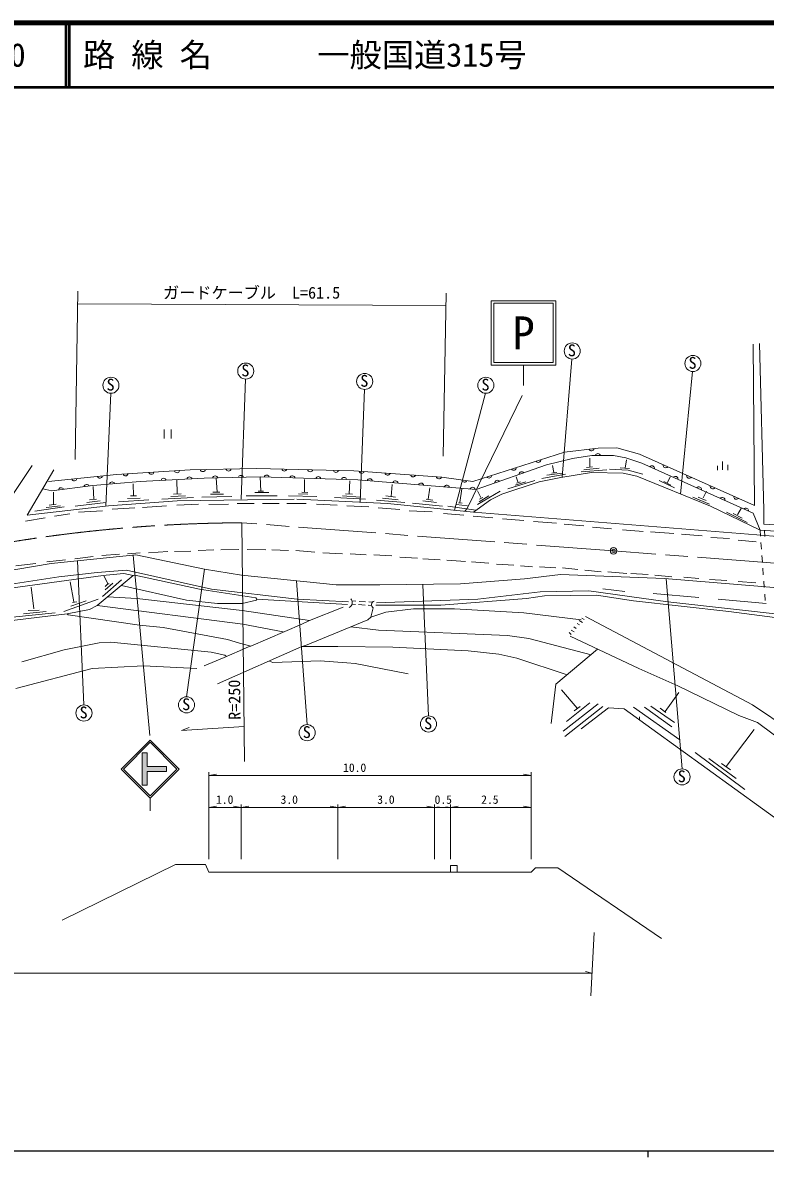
# Model space of a CAD drawing. Units: millimetres, scale not verified, with parts at other scales. Extents: x 40000 to 680000, y 20000 to 380000.
# Drawn here: x 171030 to 286247, y 204000 to 380000 of the extents above; entities that cross this region are included whole.
import ezdxf
from ezdxf.enums import TextEntityAlignment as Align

# ---------------------------------------------------------------- set-up
doc = ezdxf.new("R2010")
doc.units = ezdxf.units.MM
doc.header["$LTSCALE"] = 1000
doc.header["$PDMODE"] = 32
doc.header["$PDSIZE"] = 500
doc.linetypes.add('CHAIN', pattern=[18.5, 12, -1.5, 3.5, -1.5])
for name, color, linetype, lineweight in [('M-BGD', 7, 'Continuous', 13), ('M-BMK', 2, 'CHAIN', 13), ('M-BMK-SRVR', 3, 'Continuous', 13), ('M-STR-HTXT', 7, 'Continuous', 13), ('M-STR-STRC', 7, 'Continuous', 13), ('M-TTL', 2, 'Continuous', 140), ('M-TTL-BAND', 7, 'Continuous', 25), ('M-TTL-LINE', 7, 'Continuous', 50)]:
    doc.layers.add(name, color=color, linetype=linetype, lineweight=lineweight)
doc.layers.add('M-TTL-TXT', color=7, linetype='Continuous')
doc.styles.add('ＭＳ ゴシック', font='')
doc.styles.get('ＭＳ ゴシック').set_extended_font_data('MS Gothic')

msp = doc.modelspace()

# ---------------------------------------------------------------- hatches: boundary and pattern name
at = {"layer": 'M-STR-STRC'}
msp.add_hatch(color=256, dxfattribs=at).paths.add_polyline_path([(189571, 266726), (190321, 266726), (190321, 264601), (193321, 264601), (193321, 263851), (190321, 263851), (190321, 261726), (189571, 261726)])

# ---------------------------------------------------------------- linework, layer by layer
at = {"layer": 'M-BGD'}
for p, q in [((284337, 330130), (284592, 305090)), ((285353, 330214), (286030, 304391)), ((256254, 327829), (254755, 309506)), ((274962, 325894), (273076, 306881)), ((205597, 324711), (204920, 306084)), ((184684, 322510), (183922, 304984)), ((224054, 323102), (223377, 305661)), ((238024, 304391), (242850, 322510)), ((192991, 316884), (192991, 315484)), ((194041, 315484), (194041, 316884)), ((259046, 312450), (259022, 311080)), ((264699, 312200), (264525, 310910)), ((279596, 311926), (279596, 310656)), ((172492, 311334), (166735, 302698)), ((175879, 310656), (171730, 303629)), ((251571, 309302), (255236, 309959)), ((254704, 310148), (252333, 309810)), ((253882, 310223), (253133, 310107)), ((253241, 311323), (253434, 310233)), ((254534, 309471), (259276, 310233)), ((261646, 310656), (257667, 310318)), ((260461, 310910), (258090, 310656)), ((258514, 310995), (259445, 311080)), ((259276, 310233), (264186, 310148)), ((262070, 310741), (264948, 310572)), ((263753, 310939), (265192, 310870)), ((264186, 310148), (266303, 309640)), ((264948, 310572), (267234, 309979)), ((278834, 311249), (278834, 310572)), ((280442, 311418), (280442, 310572)), ((181957, 308047), (182060, 306084)), ((188188, 308467), (188240, 306592)), ((194933, 309115), (195014, 306931)), ((201030, 309398), (201194, 307185)), ((207883, 309556), (207968, 307354)), ((214741, 309151), (214741, 307185)), ((221766, 308911), (221684, 306931)), ((228333, 308389), (228203, 306508)), ((251148, 308794), (245390, 306846)), ((250470, 308963), (246322, 307693)), ((249116, 308794), (247422, 308286)), ((247580, 309576), (247829, 308774)), ((248252, 308784), (247619, 308577)), ((254534, 309471), (251148, 308794)), ((266303, 309640), (277733, 304984)), ((272145, 307862), (269774, 308963)), ((270479, 308842), (271600, 308267)), ((271486, 309552), (271049, 308663)), ((175824, 307160), (175794, 305322)), ((189256, 306254), (187309, 306169)), ((187732, 306592), (188664, 306592)), ((197554, 306338), (192643, 306084)), ((196284, 306592), (193998, 306508)), ((194421, 306846), (195606, 306931)), ((203480, 306508), (198824, 306423)), ((200178, 306846), (202210, 306846)), ((200517, 307185), (201618, 307185)), ((205682, 306592), (210508, 306592)), ((207036, 307100), (209238, 307100)), ((207544, 307354), (208391, 307354)), ((212286, 306592), (216688, 306508)), ((213810, 306931), (215249, 306846)), ((214318, 307185), (215249, 307100)), ((219398, 306338), (224224, 306084)), ((220668, 306592), (223377, 306423)), ((221091, 306931), (222192, 306846)), ((226848, 306254), (229304, 306000)), ((227356, 306592), (228880, 306423)), ((234174, 307872), (233960, 306084)), ((238871, 305576), (239182, 307694)), ((245136, 307354), (241580, 305238)), ((241614, 307365), (242088, 306338)), ((243358, 306592), (241834, 305661)), ((241896, 306115), (242404, 306369)), ((245390, 306846), (243612, 306000)), ((274998, 306390), (277588, 305314)), ((275848, 306390), (277096, 305875)), ((276620, 306273), (277104, 307334)), ((171730, 303629), (184346, 305068)), ((177488, 304899), (172916, 304222)), ((176895, 305068), (174694, 304814)), ((175117, 305153), (176218, 305322)), ((183922, 305576), (179181, 304984)), ((183076, 305830), (180959, 305576)), ((181382, 306000), (182483, 306084)), ((184346, 305068), (195014, 305830)), ((188410, 304730), (184938, 304560)), ((190611, 306000), (185870, 305661)), ((193320, 305068), (189595, 304814)), ((198316, 305322), (194929, 305153)), ((195014, 305830), (213132, 306084)), ((202972, 305322), (199924, 305238)), ((204327, 305407), (206952, 305407)), ((208222, 305407), (210846, 305407)), ((212032, 305407), (214995, 305407)), ((213556, 306084), (227610, 305407)), ((216604, 305322), (219821, 305153)), ((221345, 305068), (224732, 304899)), ((225917, 305915), (230320, 305576)), ((226171, 304730), (229558, 304476)), ((227610, 305407), (240988, 304052)), ((231505, 305492), (236162, 304984)), ((233114, 305830), (235230, 305576)), ((233622, 306084), (234638, 305915)), ((237008, 304984), (241326, 304391)), ((238278, 305238), (240056, 305068)), ((239213, 305450), (238621, 305535)), ((239972, 304645), (239633, 304222)), ((243612, 306000), (240988, 304052)), ((277733, 304984), (285438, 301258)), ((282007, 303781), (282561, 304748)), ((174524, 303206), (171476, 302698)), ((178334, 303798), (175964, 303460)), ((183414, 304306), (179689, 304052)), ((230997, 304306), (234553, 304137)), ((236331, 303883), (239464, 303629)), ((240903, 303460), (243951, 303206)), ((240988, 304052), (314648, 298210)), ((245475, 303036), (248777, 302782)), ((283451, 302470), (280221, 304077)), ((281258, 303843), (282670, 303141)), ((281937, 303679), (282007, 303781)), ((286030, 304391), (286030, 302190)), ((205034, 302426), (205468, 265403)), ((250301, 302613), (253857, 302359)), ((255042, 302190), (258090, 301936)), ((259445, 301766), (262408, 301512)), ((264102, 301343), (267319, 301089)), ((268420, 301004), (272060, 300750)), ((285438, 301258), (285504, 300351)), ((273246, 300666), (276463, 300412)), ((277818, 300158), (280696, 299988)), ((282051, 299734), (284845, 299480)), ((285576, 299354), (285649, 298357)), ((175456, 296094), (188579, 297448)), ((186039, 297533), (183330, 297364)), ((189256, 297787), (187309, 297618)), ((188579, 297448), (199247, 295247)), ((193574, 297956), (190526, 297787)), ((197130, 298041), (194590, 297956)), ((200686, 298210), (198231, 298126)), ((204581, 298295), (201787, 298210)), ((205851, 298295), (208730, 298210)), ((209661, 298210), (212286, 298126)), ((213386, 298126), (216350, 297872)), ((217620, 297787), (220668, 297618)), ((221853, 297618), (224308, 297448)), ((225494, 297448), (228288, 297279)), ((154966, 292622), (175456, 296094)), ((173085, 296094), (169952, 295755)), ((177657, 296686), (174778, 296348)), ((181975, 297194), (179096, 296856)), ((179535, 296515), (180536, 274165)), ((229558, 297110), (232267, 296940)), ((233114, 296856), (235823, 296686)), ((236839, 296602), (239718, 296432)), ((240649, 296348), (243358, 296178)), ((244544, 296009), (247253, 295840)), ((248269, 295755), (250132, 295586)), ((285722, 297359), (285794, 296362)), ((176641, 294062), (161909, 291776)), ((183499, 294231), (164280, 291606)), ((182568, 294739), (176641, 294062)), ((187140, 295078), (182568, 294739)), ((182568, 289574), (188156, 294231)), ((184007, 294316), (183499, 294231)), ((184261, 292961), (183668, 294146)), ((186716, 294570), (184007, 294316)), ((188156, 294231), (186716, 294570)), ((200348, 292114), (187140, 295078)), ((188156, 294231), (188410, 294316)), ((188410, 294316), (198485, 292114)), ((199247, 295247), (196453, 275435)), ((199247, 295247), (205004, 294316)), ((205004, 294316), (219652, 292792)), ((248862, 293723), (254450, 294400)), ((251232, 295586), (253772, 295416)), ((254450, 294400), (270621, 293808)), ((254788, 295416), (257159, 295162)), ((258260, 295078), (260800, 294824)), ((261816, 294824), (264779, 294570)), ((265372, 294570), (268081, 294400)), ((269097, 294316), (271722, 294062)), ((273584, 293977), (275955, 293808)), ((285867, 295365), (285940, 294367)), ((172359, 292452), (172782, 289066)), ((178378, 293291), (178976, 290150)), ((186378, 293554), (183414, 291014)), ((185023, 293046), (183838, 292030)), ((184261, 292961), (183838, 292538)), ((184261, 292961), (184430, 292961)), ((186338, 292716), (196453, 290421)), ((213535, 293428), (215164, 271117)), ((219652, 292792), (226425, 292792)), ((226425, 292792), (238956, 292961)), ((233114, 292792), (233997, 272468)), ((238956, 292961), (248862, 293723)), ((261054, 292199), (264440, 291776)), ((270621, 293808), (311007, 290421)), ((270875, 293723), (273330, 264259)), ((277564, 293638), (280273, 293469)), ((282051, 293300), (284760, 293130)), ((286012, 293370), (286085, 292373)), ((182737, 290590), (177403, 288643)), ((184203, 290937), (188748, 290675)), ((188748, 290675), (205089, 288812)), ((196453, 290421), (201279, 289913)), ((198461, 292119), (207206, 290760)), ((213640, 290590), (200348, 292114)), ((205089, 289913), (207290, 290421)), ((207206, 290760), (207375, 290590)), ((207290, 290421), (207375, 290590)), ((207375, 290590), (221430, 289744)), ((221599, 290167), (213640, 290590)), ((225917, 289998), (241665, 290590)), ((249200, 290675), (235908, 289659)), ((241665, 290590), (251317, 291691)), ((251994, 291098), (249200, 290675)), ((251317, 291691), (258852, 291860)), ((260038, 291183), (251994, 291098)), ((258852, 291860), (271129, 290167)), ((265795, 290336), (260038, 291183)), ((268843, 291437), (275955, 290844)), ((278918, 290590), (286369, 289913)), ((286158, 291375), (286230, 290378)), ((174694, 288643), (171138, 288304)), ((173593, 288897), (171900, 288812)), ((177911, 288304), (181382, 288982)), ((180874, 290336), (178504, 289490)), ((178758, 290082), (179435, 290167)), ((181382, 288982), (182568, 289574)), ((182568, 289574), (205174, 286696)), ((201279, 289913), (205089, 289913)), ((205089, 288812), (215503, 287288)), ((215503, 287288), (220752, 289320)), ((222119, 290300), (222717, 290267)), ((222125, 289795), (222646, 289764)), ((223145, 289734), (224143, 289673)), ((223217, 290240), (224215, 290185)), ((224643, 289643), (225163, 289612)), ((224714, 290158), (225313, 290125)), ((225409, 289236), (225070, 287796)), ((235908, 289659), (225832, 289659)), ((231674, 289066), (227356, 288558)), ((238024, 289066), (231674, 289066)), ((233368, 289151), (233452, 289066)), ((248777, 288474), (238024, 289066)), ((265795, 290336), (280612, 288643)), ((271129, 290167), (290772, 287966)), ((280612, 288643), (364432, 278060)), ((158692, 286018), (177911, 288304)), ((176048, 288474), (169444, 287796)), ((177911, 288304), (178080, 288135)), ((178080, 288135), (189172, 286526)), ((215503, 287288), (214318, 286696)), ((224562, 287373), (214910, 283394)), ((225070, 287796), (224562, 287373)), ((227356, 288558), (225070, 287796)), ((257667, 287373), (248777, 288474)), ((257373, 287261), (257888, 286960)), ((257799, 287651), (258153, 287433)), ((258344, 287881), (284252, 274165)), ((189172, 286526), (192812, 286188)), ((192812, 286188), (202803, 284325)), ((205174, 286696), (211439, 285510)), ((214318, 286696), (206444, 283309)), ((221938, 286272), (226256, 285764)), ((226256, 285764), (246237, 284918)), ((255804, 285426), (256143, 285087)), ((256143, 285764), (256582, 285534)), ((256515, 286268), (256889, 286013)), ((257074, 286780), (257399, 286575)), ((177488, 282716), (182906, 283817)), ((182906, 283817), (184684, 283902)), ((184684, 283902), (200263, 282378)), ((202803, 284325), (204666, 283732)), ((204666, 283732), (206444, 283309)), ((214910, 283394), (214318, 283224)), ((246237, 284918), (249539, 284494)), ((249539, 284494), (259216, 281966)), ((255974, 284833), (266642, 279838)), ((170884, 280854), (177488, 282716)), ((200263, 282378), (202380, 281870)), ((214318, 283224), (201279, 277467)), ((204666, 282547), (202295, 281531)), ((202380, 281870), (202641, 281679)), ((206190, 283224), (204666, 282547)), ((206444, 283309), (206190, 283224)), ((219906, 283224), (214318, 283224)), ((219906, 283224), (228457, 283140)), ((228457, 283140), (240141, 282547)), ((240141, 282547), (244882, 282039)), ((244882, 282039), (247676, 281446)), ((260207, 282801), (253772, 277382)), ((259104, 281872), (259106, 281870)), ((181806, 279838), (189764, 280261)), ((189764, 280261), (198062, 279838)), ((202295, 281531), (199162, 280261)), ((209322, 280938), (209830, 280769)), ((209830, 280769), (217196, 281023)), ((217196, 281023), (221345, 280684)), ((221345, 280684), (222615, 280600)), ((222615, 280600), (230828, 278991)), ((247676, 281446), (255501, 278838)), ((169952, 276705), (181806, 279838)), ((266642, 279838), (272653, 277128)), ((253772, 277382), (253010, 271286)), ((254619, 276536), (257074, 273657)), ((272653, 277128), (282136, 272556)), ((272822, 276112), (270706, 273149)), ((260292, 274334), (254873, 270101)), ((261054, 273911), (255127, 269254)), ((259022, 274504), (255381, 271625)), ((257498, 273911), (256566, 273234)), ((257667, 270440), (261900, 273742)), ((261900, 273742), (264356, 273572)), ((264356, 273572), (294497, 251728)), ((265795, 273826), (272992, 268746)), ((267488, 273826), (271722, 270778)), ((268504, 273996), (272145, 271456)), ((269944, 273657), (270790, 272980)), ((284252, 274165), (306096, 259602)), ((266726, 272302), (266726, 271879)), ((282136, 272556), (285014, 271456)), ((285014, 271456), (304234, 257062)), ((195691, 270186), (205404, 270850)), ((196876, 270694), (195691, 270186)), ((284506, 270355), (280188, 264598)), ((275362, 266799), (283067, 261042)), ((277479, 265868), (281712, 262735)), ((279426, 265106), (280866, 264090)), ((199916, 250250), (199916, 263750)), ((199916, 263250), (201098, 263458)), ((199916, 263250), (249916, 263250)), ((249916, 263250), (248735, 263458)), ((249916, 250250), (249916, 263750)), ((204916, 250250), (204916, 258750)), ((219916, 250250), (219916, 258750)), ((234916, 250250), (234916, 258750)), ((237416, 250250), (237416, 258750)), ((199916, 258250), (201098, 258458)), ((199916, 258250), (204916, 258250)), ((204916, 258250), (203735, 258458)), ((204916, 258250), (206098, 258458)), ((204916, 258250), (219916, 258250)), ((219916, 258250), (218735, 258458)), ((219916, 258250), (221098, 258458)), ((219916, 258250), (234916, 258250)), ((234916, 258250), (233735, 258458)), ((234916, 258250), (235655, 258380)), ((234916, 258250), (237416, 258250)), ((237416, 258250), (236678, 258380)), ((237416, 258250), (238598, 258458)), ((237416, 258250), (249916, 258250)), ((249916, 258250), (248735, 258458)), ((177141, 240799), (194752, 249435)), ((194752, 249435), (199408, 249435)), ((199408, 249435), (199916, 248250)), ((199916, 248250), (204916, 248250)), ((204916, 248250), (219916, 248250)), ((219916, 248250), (234916, 248250)), ((234916, 248250), (237416, 248250)), ((237416, 249250), (238416, 249250)), ((237416, 248250), (237416, 249250)), ((237416, 248250), (249916, 248250)), ((238416, 249250), (238416, 248250)), ((249916, 248250), (250594, 248927)), ((250594, 248927), (254065, 248927)), ((254065, 248927), (270152, 237920)), ((259699, 238859), (259191, 229038))]:
    msp.add_line(p, q, dxfattribs=at)
for points in [[(286030, 302190), (298265, 301445), (302162, 302709), (303873, 303920), (306375, 307527), (309192, 313267), (310772, 314794), (313220, 315110), (331997, 314870), (343964, 313646), (352692, 311513), (355286, 311631), (360446, 313396), (377199, 318813), (387711, 321538), (394294, 322170), (398585, 320906), (406326, 317931), (417753, 315272), (421176, 313113), (424731, 310006), (429879, 303629)], [(175052, 308822), (185585, 309905), (197036, 310627), (207305, 310851), (222398, 310482), (236050, 309517), (240895, 308850), (255074, 313404), (260300, 313993), (263196, 314045), (266751, 313071), (284592, 305090)], [(304996, 302359), (301687, 300591), (299739, 300330), (285438, 301258), (284374, 303895), (267088, 311685), (264610, 312519), (262717, 312878), (259312, 312843), (256328, 312422), (252304, 311398), (241406, 307585), (223007, 309113), (207883, 309556), (199189, 309356), (189263, 308830), (181890, 308201), (175556, 307381), (174135, 307703)]]:
    msp.add_lwpolyline(points, dxfattribs=at)
for centre in [(256292, 329078), (275013, 327143), (205635, 325960), (224092, 324352), (184722, 323759), (242888, 323759), (196453, 274185), (180536, 272915), (215164, 269867), (233997, 271218), (273330, 263009)]:
    msp.add_circle(centre, 1250, dxfattribs=at)
for centre, radius, start, end in [((259267, 313994), 417, 202.68949, 350.16908), ((251008, 312220), 417, 214.06715, 1.54674), ((260275, 312736), 417, 16.85086, 164.33045), ((186986, 310110), 417, 199.86729, 347.34688), ((190978, 310362), 417, 199.86729, 347.34688), ((194970, 310614), 417, 199.86729, 347.34688), ((198970, 310786), 417, 197.50876, 344.98835), ((202969, 310873), 417, 197.50876, 344.98835), ((204898, 309370), 417, 17.57449, 165.05408), ((208890, 309409), 417, 14.58231, 162.0619), ((211640, 310862), 417, 194.8612, 342.34079), ((215639, 310764), 417, 194.8612, 342.34079), ((219637, 310666), 417, 194.8612, 342.34079), ((223639, 310511), 417, 192.21516, 339.69475), ((227629, 310229), 417, 192.21516, 339.69475), ((231619, 309947), 417, 192.21516, 339.69475), ((243391, 309774), 417, 214.06715, 1.54674), ((247199, 310997), 417, 214.06715, 1.54674), ((248447, 309925), 417, 35.54498, 183.02457), ((268640, 310857), 417, 352.00283, 139.48242), ((270807, 311385), 417, 172.15921, 319.6388), ((274458, 309751), 417, 172.15921, 319.6388), ((179019, 309347), 417, 202.13304, 349.61263), ((180960, 307963), 417, 23.63268, 171.11227), ((182998, 309756), 417, 202.13304, 349.61263), ((184936, 308344), 417, 21.13382, 168.61341), ((192911, 308906), 417, 19.29692, 166.77651), ((196906, 309118), 417, 19.29692, 166.77651), ((200899, 309279), 417, 17.57449, 165.05408), ((212889, 309292), 417, 14.58231, 162.0619), ((216887, 309175), 417, 14.58231, 162.0619), ((220885, 309058), 417, 14.58231, 162.0619), ((224872, 308841), 417, 11.51357, 158.99316), ((228858, 308510), 417, 11.51357, 158.99316), ((232844, 308179), 417, 11.51357, 158.99316), ((235609, 309665), 417, 192.21516, 339.69475), ((236830, 307848), 417, 11.51357, 158.99316), ((239582, 309148), 417, 188.42094, 335.90053), ((244671, 308604), 417, 35.54498, 183.02457), ((272287, 309214), 417, 352.00283, 139.48242), ((278110, 308118), 417, 172.15921, 319.6388), ((176993, 307450), 417, 23.63268, 171.11227), ((240817, 307517), 417, 11.51357, 158.99316), ((275934, 307571), 417, 352.00283, 139.48242), ((279581, 305927), 417, 352.00283, 139.48242), ((281761, 306484), 417, 172.15921, 319.6388), ((283227, 304284), 417, 352.00283, 139.48242), ((221356, 290038), 806, 294.66763, 44.9643), ((225742, 289722), 589, 108.54463, 235.58087)]:
    msp.add_arc(centre, radius, start, end, dxfattribs=at)
at = {"layer": 'M-BMK'}
for p, q in [((262705, 298067), (205034, 302426)), ((361488, 290601), (262705, 298067))]:
    msp.add_line(p, q, dxfattribs=at)
msp.add_arc((206073, 73385), 229044, 90.25978, 100.87248, dxfattribs=at)
at = {"layer": 'M-BMK-SRVR'}
msp.add_circle((262705, 298067), 500, dxfattribs=at)
msp.add_point((262705, 298067), dxfattribs=at)
at = {"layer": 'M-STR-HTXT'}
for p, q in [((179604, 338342), (179181, 312265)), ((236754, 338044), (236246, 312773)), ((236716, 336133), (179573, 336398)), ((286123, 301224), (286191, 300288)), ((85749, 232580), (259348, 232580)), ((259348, 232580), (258348, 232848))]:
    msp.add_line(p, q, dxfattribs=at)
at = {"layer": 'M-STR-STRC'}
for p, q in [((253734, 336874), (243734, 336874)), ((243734, 336874), (243734, 326874)), ((253341, 336481), (244127, 336481)), ((244127, 336481), (244127, 327267)), ((253340, 327267), (253341, 336481)), ((253733, 326875), (253734, 336874)), ((253734, 326874), (243734, 326874)), ((253340, 327267), (244127, 327267)), ((248734, 326874), (248734, 323731)), ((248523, 322171), (239972, 304645)), ((188183, 297407), (190780, 269424)), ((186322, 264227), (190822, 268727)), ((186675, 264227), (190822, 268373)), ((195322, 264226), (190822, 268727)), ((194968, 264226), (190822, 268373)), ((189571, 266726), (189571, 261726)), ((189571, 266726), (190321, 266726)), ((190321, 266726), (190321, 264601)), ((186322, 264227), (190822, 259726)), ((186675, 264227), (190822, 260079)), ((190321, 264601), (193321, 264601)), ((190822, 260079), (194968, 264226)), ((190822, 259726), (195322, 264226)), ((193321, 264601), (193321, 263851)), ((190321, 263851), (193321, 263851)), ((190321, 263851), (190321, 261726)), ((189571, 261726), (190321, 261726)), ((190822, 259726), (190822, 257726))]:
    msp.add_line(p, q, dxfattribs=at)
at = {"layer": 'M-TTL'}
msp.add_line((680000, 380000), (40000, 380000), dxfattribs=at)
at = {"layer": 'M-TTL-BAND'}
for p, q in [((40000, 205000), (579000, 205000)), ((268000, 205000), (268000, 204000))]:
    msp.add_line(p, q, dxfattribs=at)
at = {"layer": 'M-TTL-LINE'}
for p, q in [((177750, 380000), (177750, 370000)), ((178250, 380000), (178250, 370000)), ((40000, 370000), (680000, 370000))]:
    msp.add_line(p, q, dxfattribs=at)

# ---------------------------------------------------------------- texts
at = {"layer": 'M-BGD', "style": 'ＭＳ ゴシック'}
for s, height, p in [('S', 1833, (255614, 327704)), ('S', 1833, (274334, 325769)), ('S', 1833, (204956, 324587)), ('S', 1833, (184044, 322386)), ('S', 1833, (223414, 322978)), ('S', 1833, (242210, 322386)), ('S', 1833, (195774, 272811)), ('S', 1833, (179857, 271541)), ('S', 1833, (233319, 269845)), ('S', 1833, (214486, 268493)), ('10.0', 1320, (220738, 263387)), ('S', 1833, (272652, 261635)), ('1.0', 1320, (201034, 258436)), ('3.0', 1320, (211040, 258436)), ('3.0', 1320, (226040, 258436)), ('0.5', 1320, (234937, 258436)), ('2.5', 1320, (242165, 258436))]:
    msp.add_text(s, height=height, dxfattribs=at).set_placement(p, align=Align.BOTTOM_LEFT)
msp.add_text('R=250', height=1833, rotation=90.671, dxfattribs=at).set_placement((205379, 271877), align=Align.BOTTOM_LEFT)
at = {"layer": 'M-STR-HTXT', "style": 'ＭＳ ゴシック'}
msp.add_text('ガードケーブル  L=61.5', height=1833, dxfattribs=at).set_placement((192815, 336648), align=Align.BOTTOM_LEFT)
at = {"layer": 'M-STR-STRC', "style": 'ＭＳ ゴシック'}
msp.add_text('P', height=5132, dxfattribs=at).set_placement((248734, 331874), align=Align.MIDDLE_CENTER)
at = {"layer": 'M-TTL-TXT', "style": 'ＭＳ ゴシック'}
for s, p in [('14-0', (161521, 375000)), ('路 線 名', (180380, 375000)), ('一般国道315号', (216734, 375000))]:
    msp.add_text(s, height=3666, dxfattribs=at).set_placement(p, align=Align.MIDDLE_LEFT)

doc.saveas('drawing.dxf')
